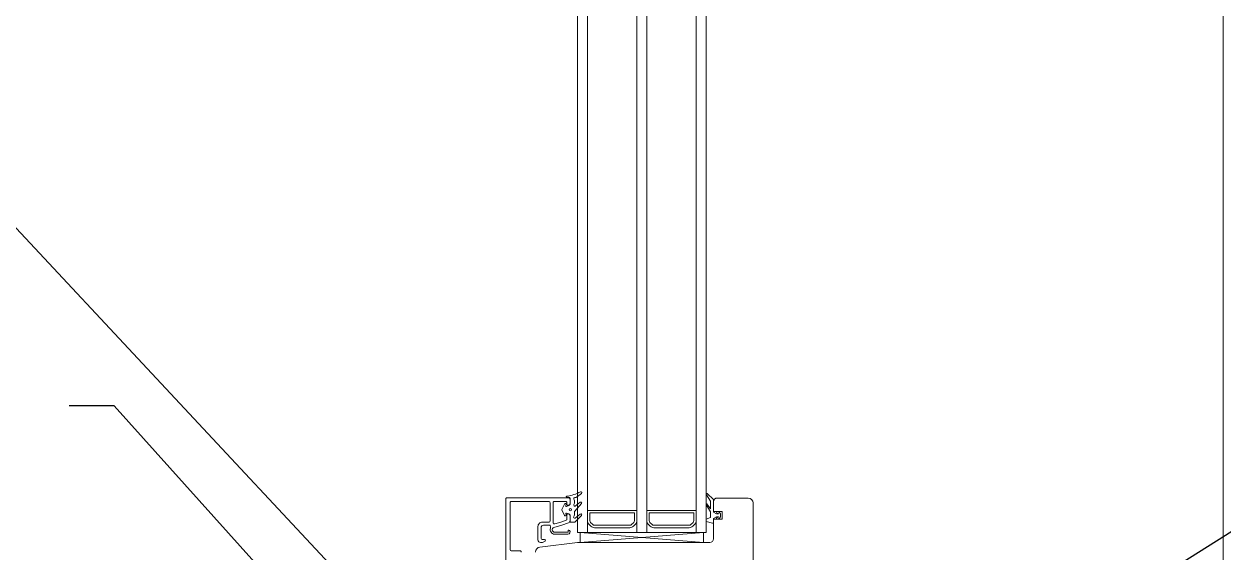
# Model space of a CAD drawing. Header units: millimetres. Extents: x 1016 to 3347, y -920 to 918.
# Drawn here: x 1808.9 to 2293.9, y 98 to 311.7 of the extents above; entities that cross this region are included whole.
import ezdxf

# ---------------------------------------------------------------- set-up
doc = ezdxf.new("R2010")
doc.units = ezdxf.units.MM
doc.header["$MEASUREMENT"] = 0
doc.layers.add('0_Pen_No__1', color=7, linetype='Continuous', lineweight=13)
doc.layers.add('Annotation - Label_Pen_No__2', color=8, linetype='Continuous', lineweight=15)
doc.layers.add('New_Structural - Bearing_Pen_No__87', color=7, linetype='Continuous', lineweight=20, true_color=0x6a6a6a)
doc.dimstyles.new('GENERATED_STYLE__1', dxfattribs={"dimtxt": 0.18, "dimasz": 7.6, "dimexe": 0.18, "dimexo": 0.0625, "dimgap": 0, "dimtad": 0, "dimtih": 1, "dimtoh": 1, "dimdec": 4, "dimzin": 0, "dimdsep": 46, "dimcen": 0.09, "dimadec": 0, "dimazin": 0, "dimtfac": 1, "dimtdec": 4, "dimtmove": 0, "dimatfit": 3, "dimldrblk": 'ARROWHEAD_14', "dimfxl": 0, "dimtolj": 1, "dimtzin": 0, "dimarcsym": 0})
doc.dimstyles.new('GENERATED_STYLE__2', dxfattribs={"dimtxt": 0.18, "dimasz": 18.24, "dimexe": 0.18, "dimexo": 0.0625, "dimgap": 0, "dimtad": 0, "dimtih": 1, "dimtoh": 1, "dimdec": 4, "dimzin": 0, "dimdsep": 46, "dimcen": 0.09, "dimadec": 0, "dimazin": 0, "dimtfac": 1, "dimtdec": 4, "dimtmove": 0, "dimatfit": 3, "dimldrblk": 'ARROWHEAD_3', "dimfxl": 0, "dimtolj": 1, "dimtzin": 0, "dimarcsym": 0})

# ---------------------------------------------------------------- blocks, each defined once
blk = doc.blocks.new('ARROWHEAD_3')
at = {"color": 0, "linetype": 'Continuous', "lineweight": 0}
blk.add_line((0, 0), (-1, 0), dxfattribs=at)
at = {"color": 0, "linetype": 'Continuous', "lineweight": 0, "flags": 128}
blk.add_lwpolyline([(-1, 0.2679), (0, 0), (-1, -0.2679)], dxfattribs=at)
blk = doc.blocks.new('ARROWHEAD_14')
at = {"color": 0, "linetype": 'Continuous', "lineweight": 0}
blk.add_line((0, 0), (-1, 0), dxfattribs=at)
at = {"color": 0, "linetype": 'Continuous', "lineweight": 0, "flags": 128}
blk.add_lwpolyline([(-0.9093, 0.525), (0, 0), (-0.9093, -0.525)], dxfattribs=at)

msp = doc.modelspace()

# ---------------------------------------------------------------- linework, layer by layer
at = {"layer": '0_Pen_No__1', "color": 7, "linetype": 'Continuous', "lineweight": 13}
for p, q in [((2032.849678235309, 105.8996081296284), (2032.849678235309, 525.0514236592657)), ((2036.84975023181, 105.8997084054174), (2036.84975023181, 525.0514236592657)), ((2056.849748692415, 105.8997084054174), (2056.849748692415, 525.0514236592657)), ((2060.849748692406, 105.8997084054212), (2060.849748692406, 525.0514236592657)), ((2080.849732580149, 105.8996351493773), (2080.849732580149, 525.0514236592657)), ((2084.84973258014, 105.8996081296286), (2084.84973258014, 525.0514236592657)), ((2087.849895300438, 119.2542666811727), (2085.287772442613, 121.7558033875479)), ((2003.851831785128, 24.45100322112825), (2003.85181502135, 119.4639346544284)), ((2004.351815103249, 119.9639356676283), (2029.298656514542, 119.9639356676283)), ((2005.551815858738, 117.9639390651286), (2005.551818652734, 99.02711873692826)), ((2021.222160092223, 118.4639326278283), (2006.051815009344, 118.4639326278283)), ((2021.72215738024, 110.6402642075284), (2021.72216110553, 117.9639316145284)), ((2022.972159913437, 117.9639316145284), (2022.972159913437, 109.8792097513286)), ((2028.048657706635, 118.4639326278283), (2023.472160926745, 118.4639326278283)), ((2026.557657433316, 115.2676513379107), (2027.57665743333, 117.4606513379106)), ((2027.57665743333, 117.4606513379106), (2027.576531433326, 117.4603513379107)), ((2028.110657433317, 116.8376513379108), (2028.110617433314, 116.8379613379107)), ((2028.227657433306, 117.2076513379106), (2028.110657433317, 116.8376513379108)), ((2028.227329433336, 117.2075503378975), (2028.227657433306, 117.2076513379106)), ((2028.429657433308, 116.5266513379106), (2029.258657433318, 116.8096513379107)), ((2028.429958433279, 116.5261833379227), (2028.429657433308, 116.5266513379106)), ((2028.51865743331, 120.0826513379107), (2028.518965433123, 120.0828453378107)), ((2029.498657433309, 120.0826513379107), (2028.51865743331, 120.0826513379107)), ((2028.548658719942, 117.2640911285283), (2028.548654994624, 117.9639390651286)), ((2029.298656514542, 116.9640935007286), (2028.848656347649, 116.9640935007286)), ((2029.258657433318, 116.8096513379107), (2029.25825043333, 116.8097493379108)), ((2029.499049433284, 120.0824643379246), (2029.498657433309, 120.0826513379107)), ((2029.798657433319, 119.7826513379108), (2029.799134433305, 119.7828453379106)), ((2029.798657433319, 117.5786513379107), (2029.798657433319, 119.7826513379108)), ((2029.799049433323, 117.5782533379357), (2029.798657433319, 117.5786513379107)), ((2029.798657527849, 119.4639346544284), (2029.798657527849, 117.4640945140284)), ((2031.599049433127, 118.8164643380107), (2031.598657433322, 118.8166513379108)), ((2031.598657433322, 118.8166513379108), (2031.598657433322, 117.8496513379106)), ((2031.598657433322, 117.8496513379106), (2031.599134431858, 117.8494503384886)), ((2032.037657433322, 120.0826513379107), (2031.698657433325, 120.0826513379107)), ((2031.698657433325, 120.0826513379107), (2031.699134434363, 120.0824663375062)), ((2034.501657433325, 117.6116513379106), (2031.705657433307, 114.5946513379108)), ((2031.940657433311, 116.6646513379106), (2033.966657433312, 118.2016513379107)), ((2031.941049429506, 116.6644643398107), (2031.940657433311, 116.6646513379106)), ((2032.038049283316, 120.0824644145107), (2032.037657433322, 120.0826513379107)), ((2033.966657433312, 118.2016513379107), (2033.966495433348, 118.2020143378859)), ((2034.502049433358, 117.611464337886), (2034.501657433325, 117.6116513379106)), ((2084.993086705695, 116.9723824410915), (2086.649895300426, 114.2574758764396)), ((2085.051276828765, 121.2050351451883), (2086.649895300426, 118.6381523934736)), ((2086.649895300426, 115.5574758764391), (2085.173541094449, 117.542704931898)), ((2086.649895300426, 118.6381523934736), (2086.649895300426, 115.5574758764391)), ((2087.849786924992, 118.3996081281595), (2087.849786924992, 114.3996081388408)), ((2087.849895300438, 114.1542666811703), (2087.849895300438, 119.2542666811727)), ((2101.849786923524, 119.8996081373682), (2089.349786923877, 119.8996081281596)), ((2103.849786925012, 31.89960812963455), (2103.849786924983, 117.8996081373691)), ((2026.557451433306, 115.2680913379529), (2026.557657433316, 115.2676513379107)), ((2026.557657433316, 115.0576513379107), (2026.557457433328, 115.0573113379107)), ((2027.572657433311, 112.8746513379106), (2026.557657433316, 115.0576513379107)), ((2027.572461433309, 112.8741573379195), (2027.572657433311, 112.8746513379106)), ((2028.110617433286, 113.4874543378988), (2028.110657433317, 113.4876513379106)), ((2028.110657433317, 113.4876513379106), (2028.227657433306, 113.1176513379106)), ((2028.227657433306, 113.1176513379106), (2028.227329433307, 113.1178653379108)), ((2029.218657433305, 113.5296513379107), (2028.429657433308, 113.7996513379107)), ((2028.429657433308, 113.7996513379107), (2028.429958433308, 113.7992323379107)), ((2028.548658719942, 111.3552219216283), (2028.548658719942, 113.1640962306286)), ((2028.848660072939, 113.4640938584284), (2029.298656514542, 113.4640938584284)), ((2029.218778433305, 113.5291803379226), (2029.218657433305, 113.5296513379107)), ((2029.798657433319, 110.3326513379106), (2029.798657433319, 112.7596513379108)), ((2029.798657433319, 112.7596513379108), (2029.799134433305, 112.7593523379107)), ((2029.798657527849, 112.9640928451283), (2029.798657527849, 110.8300453965283)), ((2031.599049433297, 114.3234653379235), (2031.598657433322, 114.3236513379107)), ((2031.598657433322, 114.3236513379107), (2031.598657433322, 113.0596513379107)), ((2031.598657433322, 113.0596513379107), (2031.599134431432, 113.0598703370107)), ((2031.705657433307, 114.5946513379108), (2031.705769433317, 114.5949623379232)), ((2031.842657433331, 111.7636513379108), (2033.963657433319, 113.3996513379107)), ((2031.843049428333, 111.7634643404803), (2031.842657433331, 111.7636513379108)), ((2034.491657433322, 112.8016513379106), (2031.916657433315, 110.2016513379107)), ((2033.963657433319, 113.3996513379107), (2033.964014433324, 113.3995353379107)), ((2034.492049433326, 112.8014643379509), (2034.491657433322, 112.8016513379106)), ((2036.84975023181, 110.728108510419), (2036.84975023181, 114.8996813856724)), ((2036.84975023181, 114.8996813856724), (2053.849774230643, 114.8996813856724)), ((2037.849750231815, 110.728108510419), (2037.849750231815, 113.8996813856723)), ((2037.849750231815, 113.8996813856723), (2052.849774230638, 113.8996813856723)), ((2049.099433789778, 114.8996813856724), (2056.849774230629, 114.8996813856724)), ((2049.099433789778, 113.8996813856723), (2055.849774230624, 113.8996813856723)), ((2055.849774230624, 113.8996813856723), (2055.849774230624, 110.728108510419)), ((2056.849774230629, 114.8996813856724), (2056.849774230629, 110.728108510419)), ((2060.849772691243, 110.7280804018014), (2060.849772691243, 114.8996532770545)), ((2060.849772691243, 114.8996532770545), (2075.849772691229, 114.8996532770545)), ((2061.849772691247, 110.7280804018014), (2061.849772691247, 113.8996532770547)), ((2061.849772691247, 113.8996532770547), (2074.849772691253, 113.8996532770547)), ((2073.099432250374, 114.8996532770545), (2080.849772691253, 114.8996532770545)), ((2073.099432250374, 113.8996532770547), (2079.849772691248, 113.8996532770547)), ((2079.849772691248, 113.8996532770547), (2079.849772691248, 110.7280804018014)), ((2080.849772691253, 114.8996532770545), (2080.849772691253, 110.7280804018014)), ((2086.649895300426, 111.9542666811697), (2084.849895300423, 111.3542666811711)), ((2086.649895300426, 114.2574758764396), (2086.649895300426, 111.9542666811697)), ((2087.849786924992, 114.3996081388408), (2091.349786910215, 114.3996081388416)), ((2089.049895300421, 113.5542666811717), (2087.849895300438, 114.1542666811703)), ((2087.849895300438, 111.6542666811704), (2089.049895300421, 112.2542666811726)), ((2087.849895300438, 109.9574758764403), (2087.849895300438, 111.6542666811704)), ((2089.786139616437, 113.5542666811717), (2089.049895300421, 113.5542666811717)), ((2089.049895300421, 112.2542666811726), (2089.786139616437, 112.2542666811726)), ((2089.21919210458, 113.9342358040534), (2089.807923482412, 113.6492718273561)), ((2089.807923482412, 112.1592615349849), (2089.21919210458, 111.8742975582911)), ((2090.265609106539, 114.0943284354092), (2089.480598496281, 114.4742975582897)), ((2089.480598496281, 111.3342358040548), (2090.265609106539, 111.7142049269371)), ((2090.649895300417, 113.5542666811729), (2090.265609106539, 114.0943284354092)), ((2090.265609106539, 111.7142049269371), (2090.649895300417, 112.2542666811734)), ((2090.649895300417, 112.2542666811734), (2090.649895300417, 113.5542666811729)), ((2091.349786910215, 114.3996081388416), (2091.349786910215, 111.3996081388418)), ((2016.838249644949, 102.8996101562283), (2016.838249644949, 108.3902633730285)), ((2018.088250315444, 107.8902623598286), (2018.088248452828, 103.5496062580286)), ((2018.58824946605, 110.1402631942285), (2021.222160092223, 110.1402631942285)), ((2021.367621502535, 108.8902643863283), (2019.08824861674, 108.8902643863283)), ((2026.468248001024, 108.9178017322285), (2023.316704562533, 108.0141133610284)), ((2023.609978041336, 109.3985802475284), (2026.081771484244, 110.1073539797284)), ((2026.081771484244, 110.1073539797284), (2028.219648531334, 110.8853659574287)), ((2029.140637150633, 109.8903334681285), (2026.468248001024, 108.9178017322285)), ((2029.799049433351, 110.3324643379329), (2029.798657433319, 110.3326513379106)), ((2030.048657433313, 110.0826513379107), (2030.049134433327, 110.0828453379108)), ((2031.631657433324, 110.0826513379107), (2030.048657433313, 110.0826513379107)), ((2031.632049433356, 110.0824643379277), (2031.631657433324, 110.0826513379107)), ((2031.916657433315, 110.2016513379107), (2031.916512433313, 110.2013173379108)), ((2038.263963794166, 108.4854678232954), (2037.435536669435, 109.3138949480419)), ((2038.971070575358, 109.1925746044875), (2038.142643450627, 110.021001729234)), ((2051.021347105874, 108.8996813856722), (2039.67817735655, 108.8996813856722)), ((2051.021347105874, 107.8996813856723), (2039.67817735655, 107.8996813856723)), ((2054.021347105889, 108.8996813856722), (2049.099433789778, 108.8996813856722)), ((2054.021347105889, 107.8996813856723), (2049.099433789778, 107.8996813856723)), ((2055.556881011811, 110.021001729234), (2054.728453887081, 109.1925746044875)), ((2056.263987793003, 109.3138949480492), (2055.435560668244, 108.4854678233025)), ((2062.263986253627, 108.4854397146848), (2061.435559128868, 109.3138668394316)), ((2062.971093034791, 109.1925464958698), (2062.14266591006, 110.0209736206164)), ((2073.021345566489, 108.8996532770545), (2063.678199815983, 108.8996532770545)), ((2073.021345566489, 107.8996532770546), (2063.678199815983, 107.8996532770546)), ((2078.021345566484, 108.8996532770545), (2073.099432250374, 108.8996532770545)), ((2078.021345566484, 107.8996532770546), (2073.099432250374, 107.8996532770546)), ((2079.556879472435, 110.0209736206164), (2078.728452347676, 109.1925464958698)), ((2080.263986253599, 109.3138668394316), (2079.435559128869, 108.4854397146848)), ((2084.849895300423, 111.3542666811711), (2084.849895300423, 110.4542666811696)), ((2084.849895300423, 110.4542666811696), (2087.46369093477, 109.6701279908714)), ((2091.349786910215, 111.3996081388418), (2087.849786924992, 111.3996081388406)), ((2087.849786924992, 111.3996081388406), (2087.849786924992, 103.3996081296331)), ((2032.849678235309, 101.8996081296293), (2017.606048238194, 100.0279257138648)), ((2018.398056632535, 101.8996081296284), (2017.838249808833, 101.8996081296284)), ((2018.58824946605, 103.0496052448282), (2019.538248783633, 103.0496052448282)), ((2019.688249460146, 102.4897984210287), (2018.898057645843, 102.0335844699283)), ((2023.590096167042, 106.0688412730286), (2029.038247546837, 106.0688412730286)), ((2028.970704308436, 105.2688426320285), (2023.590096167042, 105.2688426320285)), ((2029.038247546837, 106.0688412730286), (2029.038247546837, 106.5688422862283)), ((2084.84973258014, 105.8996081296286), (2032.849678235309, 105.8996081296284)), ((2086.349786924999, 101.8996081296331), (2032.849678235309, 101.8996081296293)), ((2083.849732580164, 105.8996081296293), (2033.849732580152, 105.8996081296339)), ((2033.849732580152, 105.8996081296339), (2033.849732580152, 101.8996081296337)), ((2033.849732580152, 101.8996081296337), (2083.849732580164, 105.8996081296293)), ((2083.849732580164, 101.8996081296259), (2033.849732580152, 105.8996081296339)), ((2083.849732580164, 101.8996081296259), (2033.849732580152, 101.8996081296337)), ((2083.849732580164, 101.8996081296288), (2033.849732580152, 101.8996081296337)), ((2083.849732580164, 105.8996081296293), (2083.849732580164, 101.8996081296288)), ((2006.051818734634, 98.52711772362844), (2009.601819223449, 98.52711772362844))]:
    msp.add_line(p, q, dxfattribs=at)
msp.add_circle((2029.938762433304, 115.1629843379107), 0.5000000000000004, dxfattribs=at)
for centre, radius, start, end in [((2026.134117811651, 136.8763555958224), 16.46452075114992, 278.2030253476967, 298.5957068022225), ((2022.915672942603, 135.3854245026791), 17.85843728221753, 301.2993158307287, 310.2927049457874), ((2034.205916775179, 122.0689891961119), 0.3999993488564812, 310.2927041491913, 118.5957073346626), ((2085.181888223404, 121.475110437643), 0.3000000000064744, 69.33230255987074, 244.1910763916946), ((2004.351814194067, 119.4639364949083), 0.499999172720864, 89.9998958152376, 180.0002109038077), ((2006.051809035104, 117.9639394514982), 0.4999931763657778, 89.9993153932078, 180.0000442752994), ((2021.222163074147, 117.9639345964449), 0.4999980313922338, 359.999658296195, 90.00034170467012), ((2023.472155247174, 117.9639372940915), 0.4999953337690491, 89.9993491630774, 180.0006508360575), ((2027.893749772605, 117.3128909621954), 0.349817148208551, 342.4744817923537, 155.068426683308), ((2028.048661795212, 117.9639394284328), 0.4999931994121997, 359.9999583678368, 90.00046852273793), ((2028.348992006543, 116.7626855866153), 0.2499777508001678, 162.4745255487393, 288.898614028669), ((2028.518965680079, 120.332845744808), 0.2500004069974696, 98.20302532627841, 269.9999434018926), ((2028.848660558265, 117.2640953390511), 0.3000018383521202, 180.000804145696, 269.9991958365354), ((2028.999134682166, 117.5666231047574), 0.799999294651406, 288.8986407967892, 0.83298417255186), ((2029.298652825969, 119.4639309657479), 0.5000047018939914, 0.0004226876711951001, 89.9995773246438), ((2029.298654036023, 117.4640969925547), 0.5000034918322496, 270.0002840153412, 359.9997159837937), ((2029.499282657167, 119.7826125621351), 0.2998518664898923, 0.04447886552809559, 90.04456449003983), ((2031.699205646604, 116.9832664382894), 0.4001539620231579, 141.7835180184512, 307.1840123250532), ((2031.699133894379, 119.6824667779565), 0.3999995595500483, 89.99992265289609, 218.2104039558891), ((2030.599133015912, 117.8494507660504), 1.000001415946008, 321.7835180795271, 359.999975502547), ((2030.599247213346, 118.8166178631312), 0.9998022315678922, 359.9912019185317, 38.21040395958741), ((2032.037832141985, 120.3817047052817), 0.2992403695544503, 270.0415762183688, 301.2993219120877), ((2034.20852228031, 117.8833872128112), 0.4001252797359336, 317.1880486246947, 127.2200396235013), ((2085.105512619223, 117.2505198423363), 0.3000000000063527, 76.89351270475684, 247.9909496586423), ((2089.349786924985, 118.3996081281666), 1.499999999992951, 90, 180), ((2101.849786924977, 117.8996081373622), 2.000000000005997, 0, 90), ((2026.78415386275, 115.162707791113), 0.2499993669199545, 155.0684474552757, 204.934814485395), ((2027.893749978719, 113.0125247948223), 0.3498169271796662, 203.2998117956098, 17.52551569120742), ((2028.348992006543, 113.562730089198), 0.2499777508284262, 71.10138596666373, 197.5254744501362), ((2028.848654954783, 113.1640976236283), 0.2999962348436904, 89.99902249183147, 180.0002660466876), ((2028.998932928219, 112.7597710983133), 0.8002016146588725, 359.9700160505162, 74.05362001983173), ((2029.298661177831, 112.9640975084094), 0.4999963500407072, 359.9994656234483, 90.0005343773914), ((2031.598946881915, 112.0801282882391), 0.3998275990697635, 135.5809044246899, 307.6270757814789), ((2030.599135646995, 113.0598687633105), 0.9999987844379216, 315.5809044815456, 9.016648995855488e-05), ((2031.998562572327, 114.3231480139807), 0.3995132650512219, 137.1279294711211, 179.9544913119037), ((2034.208153539724, 113.0829492669015), 0.3997882484899401, 315.2443260476561, 127.6380395214605), ((2089.34989530043, 114.2042666811716), 0.3000000000045439, 64.17159939885879, 244.1715993988587), ((2089.34989530043, 111.604266681173), 0.3000000000045439, 115.8284006011412, 295.8284006011412), ((2089.786139616437, 113.6042666811712), 0.04999999999943144, 270, 64.17159939812669), ((2089.786139616437, 112.2042666811715), 0.05000000000100945, 295.8284006010003, 90), ((2018.588248392615, 108.3902644465624), 1.749998747666455, 89.99996485524547, 180.0000351480041), ((2019.088249991609, 107.8902647101622), 0.9999996761670343, 90.00007877417187, 180.0001346642429), ((2021.22215973363, 110.64026084085), 0.4999976466215778, 270.0000410919421, 0.0003857947402087737), ((2021.367618911283, 108.3902601907502), 0.5000041955848097, 40.24898664783696, 89.99970306687345), ((2020.985999148693, 108.0672092256389), 0.9999997648219685, 338.8677165874304, 40.2488806127988), ((2023.590095241942, 107.0606882889444), 1.791845656916168, 158.8677832956987, 270.0000295808543), ((2023.590097890961, 107.0606890027579), 0.9918477297308058, 106.000182858053, 269.9999004148846), ((2023.472159249601, 109.8792103722699), 0.4999993361640124, 180.0000711547259, 286.0000353820183), ((2028.048649688443, 111.3552259656517), 0.5000090315160624, 289.9982540541375, 359.9995365974202), ((2028.970705920344, 106.1363860953675), 0.8675434633405273, 269.9998935435783, 49.63881372865603), ((2029.338249050287, 106.5688394730361), 0.3000015034628318, 49.63900494210704, 179.9994627225658), ((2028.798660946323, 110.8300384424682), 0.99999658155101, 289.9973922119408, 0.0003984396549860328), ((2030.048966891042, 110.3327629178006), 0.249917636049132, 180.0684520332698, 270.0384105209156), ((2031.631748441911, 110.4830283784735), 0.4005641536311311, 270.043053131291, 315.3087859036649), ((2038.84975023182, 110.7281085104173), 2.000000000009551, 180, 224.9999999998217), ((2038.849750231734, 110.7281085103864), 0.9999999999195097, 180, 225.0000000018453), ((2039.67817735655, 109.8996813857076), 2.000000000035262, 225.0000000005749, 270), ((2039.67817735655, 109.899681385681), 1.000000000008847, 225.0000000000568, 270), ((2054.021347105889, 109.899681385681), 1.000000000008788, 270, 314.9999999999454), ((2054.021347105876, 109.8996813856529), 1.999999999980584, 270, 315.0000000003618), ((2054.849774230704, 110.7281085103864), 0.9999999999195097, 314.9999999981547, 0), ((2054.849774230648, 110.7281085104129), 1.99999999998113, 314.9999999998408, 0), ((2062.849772691224, 110.7280804017952), 1.99999999998113, 180, 225.0000000001591), ((2062.849772691281, 110.7280804018158), 1.000000000033195, 180, 224.9999999991471), ((2063.678199815999, 109.8996532770442), 1.99999999998954, 224.9999999997385, 270), ((2063.678199815983, 109.8996532770634), 1.000000000008847, 225.0000000000568, 270), ((2078.021345566484, 109.8996532770641), 1.000000000009601, 270, 314.9999999999033), ((2078.021345566484, 109.8996532770734), 2.000000000018788, 270, 314.9999999999117), ((2078.849772691329, 110.7280804017688), 0.9999999999195097, 314.9999999981547, 0), ((2078.849772691329, 110.7280804018001), 1.999999999924285, 314.999999998015, 0), ((2087.549895300428, 109.9574758764516), 0.3000000000099403, 253.3007557689083, 0), ((2017.83824815296, 102.8996066376439), 0.999998508016893, 179.9997983996651, 270.0000948747137), ((2018.588254243824, 103.5496110358249), 0.5000057910195651, 180.0005474887949, 269.9994525136986), ((2018.39806059454, 102.8995858512781), 0.9999777216575471, 269.9997729888062, 300.0005418909578), ((2019.538250539157, 102.7496059039952), 0.2999993408380888, 299.9998347267975, 90.00033528107122), ((2086.349786925024, 103.3996081296011), 1.499999999968082, 270, 0), ((2006.051819554941, 99.02711862583469), 0.5000009022069303, 179.9999872696366, 269.9999059998683), ((2009.601820858209, 98.0271202078018), 0.4999975158293118, 359.9995992171022, 90.00018733061435), ((2017.849786924972, 98.04283341059545), 1.999999999982917, 96.99999999914607, 180)]:
    msp.add_arc(centre, radius, start, end, dxfattribs=at)
at = {"layer": 'New_Structural - Bearing_Pen_No__87', "color": 251, "linetype": 'Continuous', "lineweight": 20, "true_color": 0x6a6a6a}
msp.add_line((2293.934975586093, 918.4145572719009), (2293.934975586093, -1.499607282795523e-05), dxfattribs=at)

# ---------------------------------------------------------------- leaders
at = {"layer": 'Annotation - Label_Pen_No__2', "color": 8, "linetype": 'Continuous', "lineweight": 15, "annotation_type": 0, "has_hookline": 1, "hookline_direction": 1}
for points, text_width in [([(2065.981801369978, -49.66709024118398), (1759.642805815798, 278.4084920794119), (1480.851442209379, 278.4084920794119)], 414.6750000000001), ([(2031.570053788292, -49.66709024118398), (1845.391715106104, 157.1595160245217), (1827.151715106104, 157.1595160245217)], 689.675)]:
    msp.add_leader(points, dimstyle='GENERATED_STYLE__2', dxfattribs=dict(at, text_width=text_width))
at = {"layer": 'Annotation - Label_Pen_No__2', "color": 8, "linetype": 'Continuous', "lineweight": 15, "annotation_type": 0, "has_hookline": 1, "hookline_direction": 0, "text_width": 586.2750000000001, "horizontal_direction": (0.9999999999998797, 4.905282390501562e-07, 0)}
msp.add_leader([(2103.849786925012, -15.14709383755508), (2422.274781964023, 184.8687904377528), (2668.36986384238, 184.6397154321452)], dimstyle='GENERATED_STYLE__1', dxfattribs=at)

doc.saveas('drawing.dxf')
